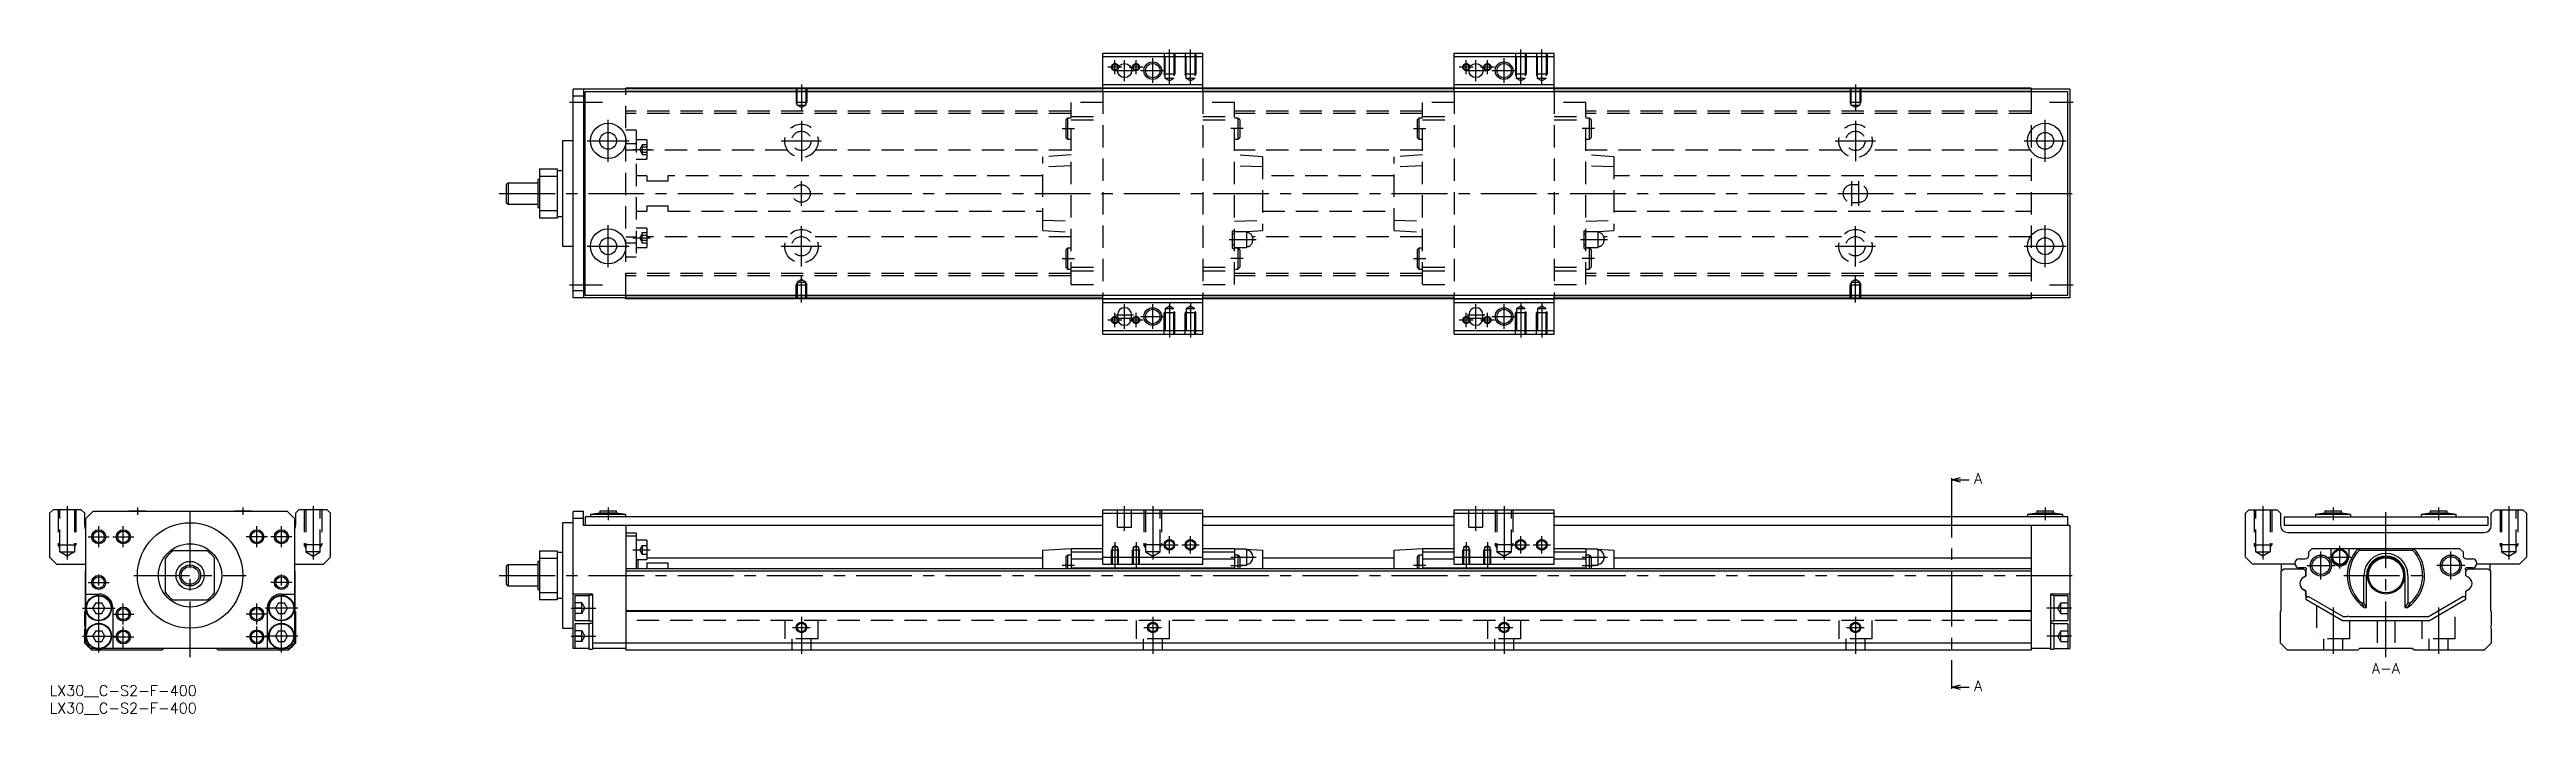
# Model space of a CAD drawing. Extents: x 0 to 705, y -8 to 181.
import ezdxf

# ---------------------------------------------------------------- set-up
doc = ezdxf.new("R2010")
doc.units = 0
doc.header["$LTSCALE"] = 0.5
doc.linetypes.add('CENTER', pattern=[50.8, 31.75, -6.35, 6.35, -6.35])
doc.linetypes.add('DASHED', pattern=[19.05, 12.7, -6.35])
for name, color, linetype in [('MSM_CENTER', 1, 'CENTER'), ('MSM_CONTINUOUS', 7, 'CONTINUOUS'), ('MSM_DASHED', 4, 'DASHED'), ('MSM_NARROW', 5, 'CONTINUOUS'), ('MSM_PART_NUMBER', 7, 'CONTINUOUS')]:
    doc.layers.add(name, color=color, linetype=linetype)
doc.styles.get("Standard").update_dxf_attribs({"font": 'txt.shx', "height": 3, "bigfont": 'bigfont.shx'})

# ---------------------------------------------------------------- blocks, each defined once
blk = doc.blocks.new('*U2')
at = {"layer": 'MSM_PART_NUMBER'}
blk.add_text('LX30__C-S2-F-400', height=3, dxfattribs=at).set_placement((0, -3))
blk = doc.blocks.new('*U3')
at = {"layer": 'MSM_PART_NUMBER'}
blk.add_text('LX30__C-S2-F-400', height=3, dxfattribs=at).set_placement((0, -8))

msp = doc.modelspace()

# ---------------------------------------------------------------- linework, layer by layer
at = {"layer": 'MSM_CENTER'}
for p, q in [((303.25, 174), (303.25, 178)), ((306, 172), (306, 178)), ((309.25, 174), (309.25, 178)), ((314, 171.5), (314, 178.5)), ((318.75, 171.09), (318.75, 181)), ((324.75, 171.09), (324.75, 181)), ((403.25, 174), (403.25, 178)), ((406, 172), (406, 178)), ((409.25, 174), (409.25, 178)), ((414, 171.5), (414, 178.5)), ((418.75, 171.09), (418.75, 181)), ((424.75, 171.09), (424.75, 181)), ((214, 171), (214, 163.49)), ((305.25, 176), (301.25, 176)), ((303, 175), (309, 175)), ((311.25, 176), (307.25, 176)), ((310.5, 175), (317.5, 175)), ((405.25, 176), (401.25, 176)), ((403, 175), (409, 175)), ((411.25, 176), (407.25, 176)), ((410.5, 175), (417.5, 175)), ((514, 171), (514, 163.49)), ((148, 166), (157.4, 166)), ((569.25, 166), (576, 166)), ((159, 149), (159, 161)), ((214, 160.75), (214, 149.25)), ((288.25, 158.5), (291.75, 158.5)), ((339.75, 158.5), (336.25, 158.5)), ((388.25, 158.5), (391.75, 158.5)), ((439.75, 158.5), (436.25, 158.5)), ((514, 160.75), (514, 149.25)), ((568, 149), (568, 161)), ((153, 155), (165, 155)), ((166, 152.55), (171, 152.55)), ((208.25, 155), (219.75, 155)), ((508.25, 155), (519.75, 155)), ((562, 155), (574, 155)), ((214, 136.5), (214, 143.5)), ((513, 136.5), (513, 143.5)), ((515, 136.5), (515, 143.5)), ((128, 140), (577, 140)), ((159, 119), (159, 131)), ((166, 127.44), (171, 127.44)), ((214, 119.25), (214, 130.75)), ((514, 119.25), (514, 130.75)), ((568, 119), (568, 131)), ((153, 125), (165, 125)), ((208.25, 125), (219.75, 125)), ((288.25, 121.5), (291.75, 121.5)), ((335.75, 126.9), (343.45, 126.9)), ((339.75, 121.5), (336.25, 121.5)), ((388.25, 121.5), (391.75, 121.5)), ((435.75, 126.9), (443.45, 126.9)), ((439.75, 121.5), (436.25, 121.5)), ((508.25, 125), (519.75, 125)), ((562, 125), (574, 125)), ((148, 114), (157.4, 114)), ((214, 109), (214, 116.51)), ((514, 109), (514, 116.51)), ((569.25, 114), (576, 114)), ((303.25, 102), (303.25, 106)), ((306, 101.5), (306, 108.5)), ((309.25, 102), (309.25, 106)), ((314, 101.5), (314, 108.5)), ((318.75, 108.91), (318.75, 99)), ((324.75, 108.91), (324.75, 99)), ((403.25, 102), (403.25, 106)), ((406, 101.5), (406, 108.5)), ((409.25, 102), (409.25, 106)), ((414, 101.5), (414, 108.5)), ((418.75, 108.91), (418.75, 99)), ((424.75, 108.91), (424.75, 99)), ((305.25, 104), (301.25, 104)), ((303.5, 105.5), (308.5, 105.5)), ((303.5, 104.5), (308.5, 104.5)), ((311.25, 104), (307.25, 104)), ((310.5, 105), (317.5, 105)), ((405.25, 104), (401.25, 104)), ((403.5, 105.5), (408.5, 105.5)), ((403.5, 104.5), (408.5, 104.5)), ((411.25, 104), (407.25, 104)), ((410.5, 105), (417.5, 105)), ((541.37, 58), (541.37, 0)), ((5, 51), (5, 35.81)), ((25, 50.6), (25, 48.5)), ((40, 8), (40, 51.5)), ((55, 50.6), (55, 48.5)), ((75, 51), (75, 35.81)), ((159, 50.6), (159, 47)), ((306, 44), (306, 51)), ((314, 51), (314, 35.81)), ((406, 44), (406, 51)), ((414, 51), (414, 35.81)), ((568, 50.6), (568, 47)), ((630, 51), (630, 35.81)), ((650, 50.6), (650, 47)), ((665, 8), (665, 51.5)), ((680, 50.6), (680, 47)), ((700, 51), (700, 35.81)), ((14, 39.3), (14, 45.3)), ((21, 39.3), (21, 45.3)), ((59, 39.3), (59, 45.3)), ((66, 39.3), (66, 45.3)), ((318.75, 37.5), (318.75, 42.5)), ((324.75, 37.5), (324.75, 42.5)), ((418.75, 37.5), (418.75, 42.5)), ((424.75, 37.5), (424.75, 42.5)), ((11, 42.3), (17, 42.3)), ((18, 42.3), (24, 42.3)), ((62, 42.3), (56, 42.3)), ((69, 42.3), (63, 42.3)), ((166, 38.55), (171, 38.55)), ((303.25, 40.76), (303.25, 33.5)), ((309.25, 40.76), (309.25, 33.5)), ((316.25, 40), (321.25, 40)), ((322.25, 40), (327.25, 40)), ((336.25, 36.5), (343.45, 36.5)), ((403.25, 40.76), (403.25, 33.5)), ((409.25, 40.76), (409.25, 33.5)), ((416.25, 40), (421.25, 40)), ((422.25, 40), (427.25, 40)), ((436.25, 36.5), (443.45, 36.5)), ((646.5, 30.1), (646.5, 38.1)), ((648.65, 36.5), (655.15, 36.5)), ((651.9, 33.25), (651.9, 39.75)), ((683.5, 30.1), (683.5, 38.1)), ((11, 29.3), (17, 29.3)), ((14, 9.35), (14, 32.3)), ((24, 31.3), (56, 31.3)), ((69, 29.3), (63, 29.3)), ((66, 9.35), (66, 32.3)), ((128, 31.3), (577, 31.3)), ((291.75, 34.1), (288.25, 34.1)), ((336.25, 34.1), (339.75, 34.1)), ((391.75, 34.1), (388.25, 34.1)), ((436.25, 34.1), (439.75, 34.1)), ((642.5, 34.1), (650.5, 34.1)), ((653, 31.3), (677, 31.3)), ((687.5, 34.1), (679.5, 34.1)), ((9.35, 22), (18.65, 22)), ((21, 17.3), (21, 23.3)), ((59, 17.3), (59, 23.3)), ((70.65, 22), (61.35, 22)), ((148.5, 22), (155.5, 22)), ((575.5, 22), (568.5, 22)), ((650, 22.18), (650, 9)), ((680, 22.18), (680, 9)), ((18, 20.3), (24, 20.3)), ((21, 10.8), (21, 16.8)), ((62, 20.3), (56, 20.3)), ((59, 10.8), (59, 16.8)), ((211.5, 16.5), (216.5, 16.5)), ((214, 19.5), (214, 9)), ((311.5, 16.5), (316.5, 16.5)), ((314, 19.5), (314, 9)), ((411.5, 16.5), (416.5, 16.5)), ((414, 19.5), (414, 9)), ((511.5, 16.5), (516.5, 16.5)), ((514, 19.5), (514, 9)), ((9.35, 14), (18.65, 14)), ((18, 13.8), (24, 13.8)), ((62, 13.8), (56, 13.8)), ((70.65, 14), (61.35, 14)), ((148.5, 14), (155.5, 14)), ((575.5, 14), (568.5, 14))]:
    msp.add_line(p, q, dxfattribs=at)
at = {"layer": 'MSM_CONTINUOUS'}
for p, q in [((299.75, 169), (299.75, 180)), ((299.75, 180), (328.25, 180)), ((299.75, 179), (328.25, 179)), ((328.25, 169), (328.25, 180)), ((399.75, 169), (399.75, 180)), ((399.75, 180), (428.25, 180)), ((399.75, 179), (428.25, 179)), ((428.25, 169), (428.25, 180)), ((164, 169.7), (149, 169.7)), ((149, 110.3), (149, 169.7)), ((152, 169.7), (152, 110.3)), ((564, 170), (164, 170)), ((164, 169), (164, 170)), ((299.75, 169.8), (164, 169.8)), ((299.75, 171), (328.25, 171)), ((299.75, 170), (328.25, 170)), ((399.75, 169.8), (328.25, 169.8)), ((399.75, 171), (428.25, 171)), ((399.75, 170), (428.25, 170)), ((564, 169.8), (428.25, 169.8)), ((564, 170), (564, 169)), ((575, 169.7), (564, 169.7)), ((575, 169.7), (575, 110.3)), ((152, 167.7), (149, 167.7)), ((152.5, 111), (152.5, 169)), ((574.5, 169), (152.5, 169)), ((299.75, 169.1), (164, 169.1)), ((399.75, 169.1), (328.25, 169.1)), ((564, 169.1), (428.25, 169.1)), ((574.5, 111), (574.5, 169)), ((146, 155), (146, 125)), ((149, 155), (146, 155)), ((130.5, 143), (130, 142.5)), ((130, 142.5), (130, 137.5)), ((130.5, 143), (130.5, 137)), ((139, 143), (130.5, 143)), ((139, 144), (139, 136)), ((139.5, 144), (139, 144)), ((139.5, 147), (144.5, 147)), ((139.5, 147), (139.5, 133)), ((144.5, 144.82), (139.5, 144.82)), ((144.5, 147), (144.5, 133)), ((146, 146.5), (144.5, 146.5)), ((130, 137.5), (130.5, 137)), ((130.5, 137), (139, 137)), ((139, 136), (139.5, 136)), ((139.5, 135.18), (144.5, 135.18)), ((144.5, 133), (139.5, 133)), ((144.5, 133.5), (146, 133.5)), ((146, 125), (149, 125)), ((152, 112.3), (149, 112.3)), ((164, 110.3), (149, 110.3)), ((574.5, 111), (152.5, 111)), ((164, 110), (164, 111)), ((299.75, 110.9), (164, 110.9)), ((299.75, 110.2), (164, 110.2)), ((564, 110), (164, 110)), ((299.75, 100), (299.75, 111)), ((299.75, 110), (328.25, 110)), ((299.75, 109), (328.25, 109)), ((328.25, 100), (328.25, 111)), ((399.75, 110.9), (328.25, 110.9)), ((399.75, 110.2), (328.25, 110.2)), ((399.75, 100), (399.75, 111)), ((399.75, 110), (428.25, 110)), ((399.75, 109), (428.25, 109)), ((428.25, 100), (428.25, 111)), ((564, 110.9), (428.25, 110.9)), ((564, 110.2), (428.25, 110.2)), ((564, 111), (564, 110)), ((575, 110.3), (564, 110.3)), ((299.75, 101), (328.25, 101)), ((299.75, 100), (328.25, 100)), ((304, 105.5), (304, 104.5)), ((308, 104.5), (308, 105.5)), ((399.75, 101), (428.25, 101)), ((399.75, 100), (428.25, 100)), ((404, 105.5), (404, 104.5)), ((408, 104.5), (408, 105.5)), ((541.37, 58.5), (543.87, 59.17)), ((541.37, 59), (541.37, 58)), ((543.87, 57.83), (541.37, 58.5)), ((541.37, 58.5), (546.38, 58.5)), ((1, 50), (0, 49)), ((9, 50), (1, 50)), ((10, 49), (9, 50)), ((12.3, 49.5), (10.3, 47.5)), ((67.7, 49.5), (12.3, 49.5)), ((22.6, 49.6), (22.6, 49.5)), ((27.4, 49.6), (22.6, 49.6)), ((27.4, 49.5), (27.4, 49.6)), ((52.6, 49.6), (52.6, 49.5)), ((57.4, 49.6), (52.6, 49.6)), ((57.4, 49.5), (57.4, 49.6)), ((69.7, 47.5), (67.7, 49.5)), ((71, 50), (70, 49)), ((79, 50), (71, 50)), ((80, 49), (79, 50)), ((149, 10.5), (149, 49.5)), ((152, 49.5), (149, 49.5)), ((152, 45.5), (152, 49.5)), ((156.6, 49.6), (156.6, 49)), ((161.4, 49.6), (156.6, 49.6)), ((161.4, 49), (161.4, 49.6)), ((299.75, 50), (328.25, 50)), ((299.75, 34.5), (299.75, 50)), ((328.25, 34.5), (328.25, 50)), ((399.75, 50), (428.25, 50)), ((399.75, 34.5), (399.75, 50)), ((428.25, 34.5), (428.25, 50)), ((565.6, 49.6), (565.6, 49)), ((570.4, 49.6), (565.6, 49.6)), ((570.4, 49), (570.4, 49.6)), ((625, 49), (626, 50)), ((626, 50), (634, 50)), ((634, 50), (635, 49)), ((652.4, 49.6), (647.6, 49.6)), ((647.6, 49.6), (647.6, 49)), ((652.4, 49), (652.4, 49.6)), ((682.4, 49.6), (677.6, 49.6)), ((677.6, 49.6), (677.6, 49)), ((682.4, 49), (682.4, 49.6)), ((695, 49), (696, 50)), ((696, 50), (704, 50)), ((704, 50), (705, 49)), ((0, 49), (0, 36.5)), ((10, 45.5), (10, 49)), ((10.3, 12), (10.3, 47.5)), ((69.7, 47.5), (69.7, 12)), ((70, 49), (70, 45.5)), ((80, 36.5), (80, 49)), ((149, 46.3), (146, 46.3)), ((146, 46.3), (146, 16.3)), ((152, 47.5), (149, 47.5)), ((299.75, 45.5), (152, 45.5)), ((152.5, 48), (152.5, 45.5)), ((299.75, 48), (152.5, 48)), ((156.6, 49), (154, 48.6)), ((154, 48.6), (154, 48)), ((164, 48.6), (154, 48.6)), ((161.4, 49), (156.6, 49)), ((164, 48.6), (161.4, 49)), ((164, 48), (164, 48.6)), ((164, 45.5), (164, 10)), ((167, 43.3), (164, 43.3)), ((167, 42.45), (164, 42.45)), ((167, 43.3), (167, 33.2)), ((299.75, 49), (328.25, 49)), ((399.75, 48), (328.25, 48)), ((399.75, 45.5), (328.25, 45.5)), ((399.75, 49), (428.25, 49)), ((574.5, 48), (428.25, 48)), ((575, 45.5), (428.25, 45.5)), ((565.6, 49), (563, 48.6)), ((563, 48.6), (563, 48)), ((573, 48.6), (563, 48.6)), ((564, 45.5), (564, 10)), ((570.4, 49), (565.6, 49)), ((573, 48.6), (570.4, 49)), ((573, 48), (573, 48.6)), ((574.5, 45.5), (574.5, 48)), ((575, 45.5), (575, 10.5)), ((625, 36.5), (625, 49)), ((635, 49), (635, 45.5)), ((636, 48), (694, 48)), ((636, 48), (636, 45.5)), ((694, 45.5), (636, 45.5)), ((637, 43.5), (693, 43.5)), ((647.6, 49), (645, 48.6)), ((655, 48.6), (645, 48.6)), ((645, 48.6), (645, 48)), ((652.4, 49), (647.6, 49)), ((655, 48.6), (652.4, 49)), ((655, 48), (655, 48.6)), ((677.6, 49), (675, 48.6)), ((685, 48.6), (675, 48.6)), ((675, 48.6), (675, 48)), ((682.4, 49), (677.6, 49)), ((685, 48.6), (682.4, 49)), ((685, 48), (685, 48.6)), ((694, 48), (694, 45.5)), ((695, 45.5), (695, 49)), ((705, 49), (705, 36.5)), ((0, 36.5), (2, 34.5)), ((33, 26.48), (33, 36.12)), ((44.82, 38.3), (35.18, 38.3)), ((47, 26.48), (47, 36.12)), ((78, 34.5), (80, 36.5)), ((139.5, 35.3), (139, 35.3)), ((139, 35.3), (139, 27.3)), ((139.5, 38.3), (144.5, 38.3)), ((139.5, 38.3), (139.5, 24.3)), ((144.5, 36.12), (139.5, 36.12)), ((144.5, 38.3), (144.5, 24.3)), ((146, 37.8), (144.5, 37.8)), ((170, 41.3), (167, 41.3)), ((167, 35.8), (170, 35.8)), ((167.5, 33.2), (167.5, 35.8)), ((170, 41.3), (170, 35.8)), ((170, 36.3), (282.75, 36.3)), ((282.75, 38.5), (290.75, 39)), ((282.75, 33.2), (282.75, 38.5)), ((289.75, 37.1), (289.25, 36.6)), ((289.25, 36.6), (289.25, 33.2)), ((290.75, 37.1), (289.75, 37.1)), ((289.75, 37.1), (289.75, 33.2)), ((290.75, 39), (299.75, 39)), ((290.75, 39), (290.75, 33.2)), ((290.75, 38), (299.75, 38)), ((290.75, 36), (299.75, 36)), ((299.75, 36.5), (328.25, 36.5)), ((328.25, 39), (337.25, 39)), ((328.25, 38), (337.25, 38)), ((328.25, 36), (337.25, 36)), ((337.25, 39), (345.25, 38.5)), ((337.25, 39), (337.25, 33.2)), ((340.7, 38.75), (337.25, 38.75)), ((338.25, 37.1), (337.25, 37.1)), ((338.75, 36.6), (338.25, 37.1)), ((338.25, 37.1), (338.25, 33.2)), ((338.75, 36.6), (338.75, 33.2)), ((340.7, 38.75), (340.7, 34.25)), ((342.45, 36.8), (342.45, 36.2)), ((345.25, 38.5), (345.25, 33.2)), ((345.25, 36.3), (382.75, 36.3)), ((382.75, 38.5), (390.75, 39)), ((382.75, 33.2), (382.75, 38.5)), ((389.75, 37.1), (389.25, 36.6)), ((389.25, 36.6), (389.25, 33.2)), ((390.75, 37.1), (389.75, 37.1)), ((389.75, 37.1), (389.75, 33.2)), ((390.75, 39), (399.75, 39)), ((390.75, 39), (390.75, 33.2)), ((390.75, 38), (399.75, 38)), ((390.75, 36), (399.75, 36)), ((399.75, 36.5), (428.25, 36.5)), ((428.25, 39), (437.25, 39)), ((428.25, 38), (437.25, 38)), ((428.25, 36), (437.25, 36)), ((437.25, 39), (445.25, 38.5)), ((437.25, 39), (437.25, 33.2)), ((440.7, 38.75), (437.25, 38.75)), ((438.25, 37.1), (437.25, 37.1)), ((438.75, 36.6), (438.25, 37.1)), ((438.25, 37.1), (438.25, 33.2)), ((438.75, 36.6), (438.75, 33.2)), ((440.7, 38.75), (440.7, 34.25)), ((442.45, 36.8), (442.45, 36.2)), ((445.25, 38.5), (445.25, 33.2)), ((445.25, 36.3), (564, 36.3)), ((627, 34.5), (625, 36.5)), ((640.35, 36), (642.05, 36)), ((643.05, 38), (644.05, 39)), ((643.05, 37), (643.05, 38)), ((644.05, 39), (685.95, 39)), ((649.4, 36.5), (649.4, 39)), ((654.4, 39), (654.4, 36.5)), ((657.14, 39), (657.4, 38.5)), ((657.4, 38.5), (672.6, 38.5)), ((672.6, 38.5), (672.86, 39)), ((685.95, 39), (686.95, 38)), ((686.95, 38), (686.95, 37)), ((687.95, 36), (689.65, 36)), ((705, 36.5), (703, 34.5)), ((2, 34.5), (10.3, 34.5)), ((10.2, 32.5), (10.3, 32.6)), ((10.2, 21.2), (10.2, 32.5)), ((69.7, 34.5), (78, 34.5)), ((69.7, 32.6), (69.8, 32.5)), ((69.8, 32.5), (69.8, 21.2)), ((130.5, 34.3), (130, 33.8)), ((130, 33.8), (130, 28.8)), ((130, 28.8), (130.5, 28.3)), ((139, 34.3), (130.5, 34.3)), ((130.5, 34.3), (130.5, 28.3)), ((130.5, 28.3), (139, 28.3)), ((564, 33.2), (164, 33.2)), ((564, 32.5), (164, 32.5)), ((170, 34.87), (176, 34.87)), ((170, 34.87), (170, 33.2)), ((176, 34.87), (176, 33.2)), ((290.75, 33.5), (337.25, 33.5)), ((299.75, 34.5), (328.25, 34.5)), ((338.75, 34.25), (340.7, 34.25)), ((390.75, 33.5), (437.25, 33.5)), ((399.75, 34.5), (428.25, 34.5)), ((438.75, 34.25), (440.7, 34.25)), ((639.13, 34.5), (627, 34.5)), ((635.2, 32.5), (635.9, 33.2)), ((635.2, 21.2), (635.2, 32.5)), ((635.3, 32.6), (635.3, 34.5)), ((635.9, 33.2), (641.55, 33.2)), ((641.75, 33.5), (640.35, 33.5)), ((642.25, 31.15), (641.5, 30.72)), ((641.55, 33.2), (642.25, 32.5)), ((641.6, 30.78), (642.25, 31.15)), ((642.2, 32.55), (642.2, 32.7)), ((642.25, 32.5), (642.2, 32.55)), ((642.25, 31.15), (642.25, 32.5)), ((642.25, 32.5), (642.25, 31.15)), ((658.74, 23.45), (658.74, 31.3)), ((659.5, 22.2), (659.5, 31.3)), ((670.5, 22.2), (670.5, 31.3)), ((671.26, 31.3), (671.26, 23.45)), ((687.75, 32.5), (688.45, 33.2)), ((687.75, 31.15), (687.75, 32.5)), ((688.4, 30.78), (687.75, 31.15)), ((687.8, 32.7), (687.8, 32.55)), ((689.65, 33.5), (688.25, 33.5)), ((688.4, 30.78), (688.49, 30.73)), ((688.45, 33.2), (694.1, 33.2)), ((703, 34.5), (690.87, 34.5)), ((694.1, 33.2), (694.8, 32.5)), ((694.7, 32.6), (694.7, 34.5)), ((694.8, 32.5), (694.8, 21.2)), ((10, 21), (10.2, 21.2)), ((10.3, 26), (14, 26)), ((13.13, 23.5), (12.27, 22)), ((12.27, 22), (13.13, 20.5)), ((13.13, 23.5), (14.87, 23.5)), ((15.73, 22), (14.87, 23.5)), ((14.87, 20.5), (15.73, 22)), ((18, 22), (18, 10.5)), ((35.18, 24.3), (44.82, 24.3)), ((62, 10.5), (62, 22)), ((65.13, 23.5), (64.27, 22)), ((64.27, 22), (65.13, 20.5)), ((65.13, 23.5), (66.87, 23.5)), ((66, 26), (69.7, 26)), ((67.73, 22), (66.87, 23.5)), ((66.87, 20.5), (67.73, 22)), ((69.8, 21.2), (70, 21)), ((139, 27.3), (139.5, 27.3)), ((139.5, 26.48), (144.5, 26.48)), ((144.5, 24.3), (139.5, 24.3)), ((144.5, 24.8), (146, 24.8)), ((154.5, 26), (149, 26)), ((153.5, 25.5), (149.5, 25.5)), ((149.5, 25.5), (149.5, 18.5)), ((154.5, 25.65), (153.5, 25.65)), ((153.5, 25.65), (153.5, 18.35)), ((154.5, 26), (154.5, 10.35)), ((564, 21.2), (164, 21.2)), ((575, 26), (569.5, 26)), ((569.5, 26), (569.5, 10.35)), ((570.5, 25.65), (569.5, 25.65)), ((570.5, 25.65), (570.5, 18.35)), ((574.5, 25.5), (570.5, 25.5)), ((574.5, 25.5), (574.5, 18.5)), ((635, 21), (635.2, 21.2)), ((642.25, 26.85), (641.5, 27.28)), ((641.6, 27.22), (642.25, 26.85)), ((642.25, 25.45), (642.25, 26.85)), ((642.25, 26.85), (642.25, 24.5)), ((642.25, 24.5), (652.64, 18.5)), ((643.1, 25.16), (642.7, 25.16)), ((652.91, 19.5), (643.1, 25.16)), ((658.07, 23.45), (658.74, 23.45)), ((659.5, 22.2), (658.74, 23.45)), ((658.82, 22.2), (659.5, 22.2)), ((671.26, 23.45), (670.5, 22.2)), ((670.5, 22.2), (671.18, 22.2)), ((671.26, 23.45), (671.93, 23.45)), ((686.9, 25.16), (677.09, 19.5)), ((677.36, 18.5), (687.75, 24.5)), ((687.3, 25.16), (686.9, 25.16)), ((687.75, 26.85), (688.5, 27.28)), ((687.75, 24.5), (687.75, 26.85)), ((694.8, 21.2), (695, 21)), ((10, 16.9), (10, 21)), ((10, 12), (10, 16.1)), ((13.13, 15.5), (12.27, 14)), ((13.13, 20.5), (14.87, 20.5)), ((13.13, 15.5), (14.87, 15.5)), ((15.73, 14), (14.87, 15.5)), ((65.13, 15.5), (64.27, 14)), ((65.13, 20.5), (66.87, 20.5)), ((65.13, 15.5), (66.87, 15.5)), ((67.73, 14), (66.87, 15.5)), ((70, 21), (70, 12)), ((146, 16.3), (149, 16.3)), ((149.5, 18.5), (153.5, 18.5)), ((153.5, 17.5), (149.5, 17.5)), ((149.5, 17.5), (149.5, 10.5)), ((153.5, 18.35), (154.5, 18.35)), ((154.5, 17.65), (153.5, 17.65)), ((153.5, 17.65), (153.5, 10.35)), ((564, 21), (164, 21)), ((569.5, 18.35), (570.5, 18.35)), ((570.5, 17.65), (569.5, 17.65)), ((570.5, 18.5), (574.5, 18.5)), ((570.5, 17.65), (570.5, 10.35)), ((574.5, 17.5), (570.5, 17.5)), ((574.5, 17.5), (574.5, 10.5)), ((635, 12), (635, 21)), ((652.64, 18.5), (677.36, 18.5)), ((653.85, 19.5), (652.91, 19.5)), ((677.09, 19.5), (654.65, 19.5)), ((695, 21), (695, 16.9)), ((695, 16.1), (695, 12)), ((12, 10), (10, 12)), ((11.8, 10.5), (10.3, 12)), ((12.96, 10.5), (11.8, 10.5)), ((32, 10), (12, 10)), ((12.27, 14), (13.13, 12.5)), ((13.13, 12.5), (14.87, 12.5)), ((14.87, 12.5), (15.73, 14)), ((64.96, 10.5), (15.04, 10.5)), ((32.5, 10.5), (32, 10)), ((48, 10), (47.5, 10.5)), ((68, 10), (48, 10)), ((64.27, 14), (65.13, 12.5)), ((65.13, 12.5), (66.87, 12.5)), ((66.87, 12.5), (67.73, 14)), ((68.2, 10.5), (67.04, 10.5)), ((70, 12), (68, 10)), ((69.7, 12), (68.2, 10.5)), ((153.5, 10.5), (149, 10.5)), ((153.5, 10.35), (154.5, 10.35)), ((564, 12), (154.5, 12)), ((164, 10.5), (154.5, 10.5)), ((564, 10), (164, 10)), ((569.5, 10.5), (564, 10.5)), ((569.5, 10.35), (570.5, 10.35)), ((570.5, 10.5), (575, 10.5)), ((637, 10), (635, 12)), ((657, 10), (637, 10)), ((657.5, 10.5), (657, 10)), ((672.5, 10.5), (657.5, 10.5)), ((673, 10), (672.5, 10.5)), ((693, 10), (673, 10)), ((695, 12), (693, 10)), ((541.37, -0.5), (543.87, 0.17)), ((541.37, 0), (541.37, -1)), ((543.87, -1.17), (541.37, -0.5)), ((541.37, -0.5), (546.38, -0.5))]:
    msp.add_line(p, q, dxfattribs=at)
for centre, radius in [((306, 175), 2), ((314, 175), 2.07), ((406, 175), 2), ((414, 175), 2.07), ((159, 155), 5), ((159, 155), 2.4), ((568, 155), 5), ((568, 155), 2.4), ((159, 125), 5), ((159, 125), 2.4), ((568, 125), 5), ((568, 125), 2.4), ((314, 105), 2.07), ((414, 105), 2.07), ((14, 42.3), 1.62), ((21, 42.3), 1.62), ((40, 31.3), 15), ((59, 42.3), 1.62), ((66, 42.3), 1.62), ((40, 31.3), 9), ((40, 31.3), 4), ((318.75, 40), 1.23), ((324.75, 40), 1.23), ((418.75, 40), 1.23), ((424.75, 40), 1.23), ((646.5, 34.1), 3), ((646.5, 34.1), 2.5), ((651.9, 36.5), 2.25), ((651.9, 36.5), 2.05), ((665, 31.3), 5.3), ((665, 31.3), 5), ((683.5, 34.1), 3), ((683.5, 34.1), 2.5), ((14, 29.3), 1.62), ((40, 31.3), 3), ((40, 31.3), 2.5), ((66, 29.3), 1.62), ((14, 22), 3.65), ((14, 22), 3.5), ((21, 20.3), 1.62), ((59, 20.3), 1.62), ((66, 22), 3.65), ((66, 22), 3.5), ((14, 14), 3.65), ((14, 14), 3.5), ((21, 13.8), 1.62), ((59, 13.8), 1.62), ((66, 14), 3.65), ((66, 14), 3.5), ((214, 16.5), 1.23), ((314, 16.5), 1.23), ((414, 16.5), 1.23), ((514, 16.5), 1.23)]:
    msp.add_circle(centre, radius, dxfattribs=at)
for centre, radius, start, end in [((306, 105.5), 2, 0, 180), ((406, 105.5), 2, 0, 180), ((306, 104.5), 2, 180, 0), ((406, 104.5), 2, 180, 0), ((12, 45.5), 2, 180, 211.78833), ((68, 45.5), 2, 328.21167, 0), ((637, 45.5), 2, 180, 270), ((693, 45.5), 2, 270, 0), ((40, 31.3), 8.5, 124.56032, 145.43968), ((40, 31.3), 8.5, 34.56032, 55.43968), ((340.7, 36.8), 1.75, 0, 90), ((340.7, 36.2), 1.75, 270, 0), ((440.7, 36.8), 1.75, 0, 90), ((440.7, 36.2), 1.75, 270, 0), ((640.35, 34.75), 1.25, 90, 270), ((642.05, 37), 1, 270, 0), ((651.9, 36.5), 2.5, 180, 0), ((665, 31.3), 11, 135.573, 235.81959), ((665, 31.3), 10.47, 136.57129, 228.55525), ((665, 31.3), 6.26, 0, 180), ((665, 31.3), 5.5, 0, 180), ((665, 31.3), 11, 304.18041, 44.427), ((665, 31.3), 10.47, 311.44475, 43.42871), ((687.95, 37), 1, 180, 270), ((689.65, 34.75), 1.25, 270, 90), ((642.65, 28.85), 2.2, 121.45533, 176.01903), ((642.65, 29.15), 2.2, 183.98097, 238.54467), ((642.65, 29.15), 2.2, 183.98097, 241.45517), ((642.65, 28.85), 2.2, 121.38869, 134.53306), ((641.75, 32.5), 1, 41.23398, 90), ((642.7, 32.7), 0.5, 113.32535, 180), ((688.25, 32.5), 1, 90, 138.76602), ((687.3, 32.7), 0.5, 0, 66.67465), ((687.35, 28.85), 2.2, 3.98097, 61.45517), ((687.35, 29.15), 2.2, 301.45533, 356.01903), ((14, 22), 4, 0, 90), ((40, 31.3), 8.5, 214.56032, 235.43968), ((40, 31.3), 8.5, 304.56032, 325.43968), ((66, 22), 4, 90, 180), ((642.7, 25.66), 0.5, 205.84193, 270), ((666, 27.35), 8.83, 206.14749, 215.62533), ((664, 27.35), 8.84, 324.37545, 333.85173), ((687.3, 25.66), 0.5, 270, 334.15807), ((9.7, 16.5), 0.5, 306.8699, 53.1301), ((654.25, 19.2), 0.5, 36.8699, 143.1301), ((695.3, 16.5), 0.5, 126.8699, 233.1301), ((12.3, 12.5), 2, 216.8699, 233.1301), ((67.7, 12.5), 2, 306.8699, 323.1301)]:
    msp.add_arc(centre, radius, start, end, dxfattribs=at)
at = {"layer": 'MSM_DASHED'}
for p, q in [((317.25, 180), (317.25, 174)), ((317.52, 172.8), (317.52, 180)), ((319.98, 180), (319.98, 172.8)), ((320.25, 180), (320.25, 174)), ((323.25, 180), (323.25, 174)), ((323.52, 172.8), (323.52, 180)), ((325.98, 180), (325.98, 172.8)), ((326.25, 180), (326.25, 174)), ((417.25, 180), (417.25, 174)), ((417.52, 172.8), (417.52, 180)), ((419.98, 180), (419.98, 172.8)), ((420.25, 180), (420.25, 174)), ((423.25, 180), (423.25, 174)), ((423.52, 172.8), (423.52, 180)), ((425.98, 180), (425.98, 172.8)), ((426.25, 180), (426.25, 174)), ((212.5, 170), (212.5, 166)), ((212.77, 165.2), (212.77, 170)), ((215.23, 170), (215.23, 165.2)), ((215.5, 170), (215.5, 166)), ((320.25, 174), (317.25, 174)), ((317.52, 173.53), (317.25, 174)), ((319.98, 172.8), (317.52, 172.8)), ((318.75, 172.09), (317.52, 172.8)), ((319.98, 172.8), (318.75, 172.09)), ((319.98, 173.53), (320.25, 174)), ((326.25, 174), (323.25, 174)), ((323.52, 173.53), (323.25, 174)), ((325.98, 172.8), (323.52, 172.8)), ((324.75, 172.09), (323.52, 172.8)), ((325.98, 172.8), (324.75, 172.09)), ((325.98, 173.53), (326.25, 174)), ((420.25, 174), (417.25, 174)), ((417.52, 173.53), (417.25, 174)), ((419.98, 172.8), (417.52, 172.8)), ((418.75, 172.09), (417.52, 172.8)), ((419.98, 172.8), (418.75, 172.09)), ((419.98, 173.53), (420.25, 174)), ((426.25, 174), (423.25, 174)), ((423.52, 173.53), (423.25, 174)), ((425.98, 172.8), (423.52, 172.8)), ((424.75, 172.09), (423.52, 172.8)), ((425.98, 172.8), (424.75, 172.09)), ((425.98, 173.53), (426.25, 174)), ((512.5, 170), (512.5, 166)), ((512.77, 165.2), (512.77, 170)), ((515.23, 170), (515.23, 165.2)), ((515.5, 170), (515.5, 166)), ((164, 111), (164, 169)), ((290.75, 163.45), (164, 163.45)), ((290.75, 162.75), (164, 162.75)), ((212.77, 165.53), (212.5, 166)), ((212.5, 166), (215.5, 166)), ((212.77, 165.2), (215.23, 165.2)), ((214, 164.49), (212.77, 165.2)), ((215.23, 165.2), (214, 164.49)), ((215.23, 165.53), (215.5, 166)), ((299.75, 165.9), (290.75, 165.9)), ((290.75, 114.1), (290.75, 165.9)), ((299.75, 169), (299.75, 111)), ((328.25, 169), (328.25, 111)), ((337.25, 165.9), (328.25, 165.9)), ((337.25, 114.1), (337.25, 165.9)), ((390.75, 163.45), (337.25, 163.45)), ((390.75, 162.75), (337.25, 162.75)), ((399.75, 165.9), (390.75, 165.9)), ((390.75, 114.1), (390.75, 165.9)), ((399.75, 169), (399.75, 111)), ((428.25, 169), (428.25, 111)), ((437.25, 165.9), (428.25, 165.9)), ((437.25, 114.1), (437.25, 165.9)), ((564, 163.45), (437.25, 163.45)), ((564, 162.75), (437.25, 162.75)), ((512.77, 165.53), (512.5, 166)), ((512.5, 166), (515.5, 166)), ((512.77, 165.2), (515.23, 165.2)), ((514, 164.49), (512.77, 165.2)), ((515.23, 165.2), (514, 164.49)), ((515.23, 165.53), (515.5, 166)), ((564, 169), (564, 111)), ((167, 158), (164, 158)), ((167, 158), (167, 122)), ((170, 155.3), (167, 155.3)), ((170, 155.3), (170, 149.8)), ((289.75, 161.5), (289.25, 161)), ((289.25, 161), (289.25, 156)), ((289.25, 156), (289.75, 155.5)), ((289.75, 161.5), (289.75, 155.5)), ((290.75, 161.5), (289.75, 161.5)), ((289.75, 155.5), (290.75, 155.5)), ((290.75, 161.95), (299.75, 161.95)), ((290.75, 160.95), (299.75, 160.95)), ((328.25, 161.95), (337.25, 161.95)), ((328.25, 160.95), (337.25, 160.95)), ((338.25, 161.5), (337.25, 161.5)), ((337.25, 155.5), (338.25, 155.5)), ((338.25, 161.5), (338.25, 155.5)), ((338.75, 161), (338.25, 161.5)), ((338.25, 155.5), (338.75, 156)), ((338.75, 161), (338.75, 156)), ((389.75, 161.5), (389.25, 161)), ((389.25, 161), (389.25, 156)), ((389.25, 156), (389.75, 155.5)), ((389.75, 161.5), (389.75, 155.5)), ((390.75, 161.5), (389.75, 161.5)), ((389.75, 155.5), (390.75, 155.5)), ((390.75, 161.95), (399.75, 161.95)), ((390.75, 160.95), (399.75, 160.95)), ((428.25, 161.95), (437.25, 161.95)), ((428.25, 160.95), (437.25, 160.95)), ((438.25, 161.5), (437.25, 161.5)), ((437.25, 155.5), (438.25, 155.5)), ((438.25, 161.5), (438.25, 155.5)), ((438.75, 161), (438.25, 161.5)), ((438.25, 155.5), (438.75, 156)), ((438.75, 161), (438.75, 156)), ((167, 154.13), (164, 154.13)), ((167, 152.38), (164, 152.38)), ((167, 149.8), (170, 149.8)), ((168.7, 153.8), (167.98, 152.55)), ((168.7, 151.3), (167.98, 152.55)), ((168.7, 154), (170, 154)), ((168.7, 154), (168.7, 151.11)), ((168.7, 153.28), (170, 153.28)), ((168.7, 151.83), (170, 151.83)), ((168.7, 151.11), (170, 151.11)), ((210.05, 152.36), (170, 152.36)), ((290.75, 152.36), (217.95, 152.36)), ((290.75, 151), (282.75, 150.47)), ((282.75, 129.53), (282.75, 150.47)), ((390.75, 152.36), (337.25, 152.36)), ((345.25, 150.47), (337.25, 151)), ((345.25, 150.47), (345.25, 129.53)), ((390.75, 151), (382.75, 150.47)), ((382.75, 129.53), (382.75, 150.47)), ((510.05, 152.36), (437.25, 152.36)), ((445.25, 150.47), (437.25, 151)), ((445.25, 150.47), (445.25, 129.53)), ((564, 152.36), (517.95, 152.36)), ((170, 145), (167, 145)), ((170, 145), (170, 143.5)), ((176, 143.5), (170, 143.5)), ((176, 145), (176, 143.5)), ((282.75, 145), (176, 145)), ((290.75, 147.86), (282.75, 147.6)), ((345.25, 147.6), (337.25, 147.86)), ((382.75, 145), (345.25, 145)), ((390.75, 147.86), (382.75, 147.6)), ((445.25, 147.6), (437.25, 147.86)), ((564, 145), (445.25, 145)), ((515, 142.5), (513, 142.5)), ((167, 135), (170, 135)), ((170, 136.5), (176, 136.5)), ((170, 136.5), (170, 135)), ((176, 136.5), (176, 135)), ((176, 135), (282.75, 135)), ((345.25, 135), (382.75, 135)), ((445.25, 135), (564, 135)), ((513, 137.5), (515, 137.5)), ((167, 127.62), (164, 127.62)), ((170, 130.19), (167, 130.19)), ((168.7, 128.69), (167.98, 127.44)), ((168.7, 126.19), (167.98, 127.44)), ((168.7, 128.89), (170, 128.89)), ((168.7, 126), (168.7, 128.89)), ((168.7, 128.17), (170, 128.17)), ((170, 130.19), (170, 124.69)), ((210.05, 127.64), (170, 127.64)), ((290.75, 127.64), (217.95, 127.64)), ((282.75, 132.4), (290.75, 132.14)), ((282.75, 129.53), (290.75, 129)), ((336.75, 129.4), (337.25, 129.4)), ((336.75, 124.4), (336.75, 129.4)), ((337.25, 128.4), (336.75, 128.4)), ((337.25, 132.14), (345.25, 132.4)), ((340.7, 129.15), (337.25, 129.15)), ((339.51, 129.15), (345.25, 129.53)), ((340.7, 129.15), (340.7, 124.65)), ((390.75, 127.64), (342.39, 127.64)), ((342.45, 127.2), (342.45, 126.6)), ((382.75, 132.4), (390.75, 132.14)), ((382.75, 129.53), (390.75, 129)), ((436.75, 129.4), (437.25, 129.4)), ((436.75, 124.4), (436.75, 129.4)), ((437.25, 128.4), (436.75, 128.4)), ((437.25, 132.14), (445.25, 132.4)), ((440.7, 129.15), (437.25, 129.15)), ((439.51, 129.15), (445.25, 129.53)), ((440.7, 129.15), (440.7, 124.65)), ((510.05, 127.64), (442.39, 127.64)), ((442.45, 127.2), (442.45, 126.6)), ((564, 127.64), (517.95, 127.64)), ((167, 125.87), (164, 125.87)), ((164, 122), (167, 122)), ((167, 124.69), (170, 124.69)), ((168.7, 126.72), (170, 126.72)), ((168.7, 126), (170, 126)), ((289.75, 124.5), (289.25, 124)), ((289.25, 124), (289.25, 119)), ((289.75, 124.5), (289.75, 118.5)), ((290.75, 124.5), (289.75, 124.5)), ((336.75, 125.4), (337.25, 125.4)), ((336.75, 124.4), (337.25, 124.4)), ((337.25, 124.65), (340.7, 124.65)), ((338.25, 124.5), (337.25, 124.5)), ((338.75, 124), (338.25, 124.5)), ((338.25, 124.5), (338.25, 118.5)), ((338.75, 124), (338.75, 119)), ((389.75, 124.5), (389.25, 124)), ((389.25, 124), (389.25, 119)), ((389.75, 124.5), (389.75, 118.5)), ((390.75, 124.5), (389.75, 124.5)), ((436.75, 125.4), (437.25, 125.4)), ((436.75, 124.4), (437.25, 124.4)), ((437.25, 124.65), (440.7, 124.65)), ((438.25, 124.5), (437.25, 124.5)), ((438.75, 124), (438.25, 124.5)), ((438.25, 124.5), (438.25, 118.5)), ((438.75, 124), (438.75, 119)), ((290.75, 117.25), (164, 117.25)), ((290.75, 116.55), (164, 116.55)), ((212.77, 114.47), (212.5, 114)), ((212.5, 110), (212.5, 114)), ((212.5, 114), (215.5, 114)), ((214, 115.51), (212.77, 114.8)), ((212.77, 114.8), (212.77, 110)), ((212.77, 114.8), (215.23, 114.8)), ((215.23, 114.8), (214, 115.51)), ((215.23, 110), (215.23, 114.8)), ((215.23, 114.47), (215.5, 114)), ((215.5, 110), (215.5, 114)), ((289.25, 119), (289.75, 118.5)), ((289.75, 118.5), (290.75, 118.5)), ((290.75, 119.05), (299.75, 119.05)), ((290.75, 118.05), (299.75, 118.05)), ((290.75, 114.1), (299.75, 114.1)), ((328.25, 119.05), (337.25, 119.05)), ((328.25, 118.05), (337.25, 118.05)), ((328.25, 114.1), (337.25, 114.1)), ((337.25, 118.5), (338.25, 118.5)), ((390.75, 117.25), (337.25, 117.25)), ((390.75, 116.55), (337.25, 116.55)), ((338.25, 118.5), (338.75, 119)), ((389.25, 119), (389.75, 118.5)), ((389.75, 118.5), (390.75, 118.5)), ((390.75, 119.05), (399.75, 119.05)), ((390.75, 118.05), (399.75, 118.05)), ((390.75, 114.1), (399.75, 114.1)), ((428.25, 119.05), (437.25, 119.05)), ((428.25, 118.05), (437.25, 118.05)), ((428.25, 114.1), (437.25, 114.1)), ((437.25, 118.5), (438.25, 118.5)), ((564, 117.25), (437.25, 117.25)), ((564, 116.55), (437.25, 116.55)), ((438.25, 118.5), (438.75, 119)), ((512.77, 114.47), (512.5, 114)), ((512.5, 110), (512.5, 114)), ((512.5, 114), (515.5, 114)), ((514, 115.51), (512.77, 114.8)), ((512.77, 114.8), (512.77, 110)), ((512.77, 114.8), (515.23, 114.8)), ((515.23, 114.8), (514, 115.51)), ((515.23, 110), (515.23, 114.8)), ((515.23, 114.47), (515.5, 114)), ((515.5, 110), (515.5, 114)), ((317.52, 106.47), (317.25, 106)), ((320.25, 106), (317.25, 106)), ((317.25, 100), (317.25, 106)), ((318.75, 107.91), (317.52, 107.2)), ((317.52, 107.2), (317.52, 100)), ((319.98, 107.2), (317.52, 107.2)), ((319.98, 107.2), (318.75, 107.91)), ((319.98, 100), (319.98, 107.2)), ((319.98, 106.47), (320.25, 106)), ((320.25, 100), (320.25, 106)), ((323.52, 106.47), (323.25, 106)), ((326.25, 106), (323.25, 106)), ((323.25, 100), (323.25, 106)), ((324.75, 107.91), (323.52, 107.2)), ((323.52, 107.2), (323.52, 100)), ((325.98, 107.2), (323.52, 107.2)), ((325.98, 107.2), (324.75, 107.91)), ((325.98, 100), (325.98, 107.2)), ((325.98, 106.47), (326.25, 106)), ((326.25, 100), (326.25, 106)), ((417.52, 106.47), (417.25, 106)), ((420.25, 106), (417.25, 106)), ((417.25, 100), (417.25, 106)), ((418.75, 107.91), (417.52, 107.2)), ((417.52, 107.2), (417.52, 100)), ((419.98, 107.2), (417.52, 107.2)), ((419.98, 107.2), (418.75, 107.91)), ((419.98, 100), (419.98, 107.2)), ((419.98, 106.47), (420.25, 106)), ((420.25, 100), (420.25, 106)), ((423.52, 106.47), (423.25, 106)), ((426.25, 106), (423.25, 106)), ((423.25, 100), (423.25, 106)), ((424.75, 107.91), (423.52, 107.2)), ((423.52, 107.2), (423.52, 100)), ((425.98, 107.2), (423.52, 107.2)), ((425.98, 107.2), (424.75, 107.91)), ((425.98, 100), (425.98, 107.2)), ((425.98, 106.47), (426.25, 106)), ((426.25, 100), (426.25, 106)), ((2.5, 50), (2.5, 40)), ((2.93, 38), (2.93, 50)), ((7.07, 50), (7.07, 38)), ((7.5, 50), (7.5, 40)), ((72.5, 50), (72.5, 40)), ((72.93, 50), (72.93, 38)), ((77.07, 38), (77.07, 50)), ((77.5, 50), (77.5, 40)), ((304, 45), (304, 50)), ((308, 45), (308, 50)), ((311.5, 50), (311.5, 40)), ((311.93, 50), (311.93, 38)), ((316.07, 38), (316.07, 50)), ((316.5, 50), (316.5, 40)), ((404, 45), (404, 50)), ((408, 45), (408, 50)), ((411.5, 50), (411.5, 40)), ((411.93, 50), (411.93, 38)), ((416.07, 38), (416.07, 50)), ((416.5, 50), (416.5, 40)), ((627.5, 50), (627.5, 40)), ((627.93, 38), (627.93, 50)), ((632.07, 50), (632.07, 38)), ((632.5, 50), (632.5, 40)), ((697.5, 50), (697.5, 40)), ((697.93, 50), (697.93, 38)), ((702.07, 38), (702.07, 50)), ((702.5, 50), (702.5, 40)), ((304, 45), (308, 45)), ((404, 45), (408, 45)), ((2.5, 40), (7.5, 40)), ((2.93, 39.25), (2.5, 40)), ((5, 36.81), (2.93, 38)), ((2.93, 38), (7.07, 38)), ((7.07, 38), (5, 36.81)), ((7.07, 39.25), (7.5, 40)), ((77.5, 40), (72.5, 40)), ((72.93, 39.25), (72.5, 40)), ((72.93, 38), (75, 36.81)), ((77.07, 38), (72.93, 38)), ((75, 36.81), (77.07, 38)), ((77.07, 39.25), (77.5, 40)), ((168.7, 39.8), (167.98, 38.55)), ((168.7, 37.3), (167.98, 38.55)), ((168.7, 39.8), (170, 39.8)), ((168.7, 39.8), (168.7, 37.3)), ((168.7, 38.55), (170, 38.55)), ((168.7, 37.3), (170, 37.3)), ((302.47, 38.87), (302.25, 38.5)), ((304.25, 38.5), (302.25, 38.5)), ((302.25, 34.5), (302.25, 38.5)), ((303.25, 39.76), (302.47, 39.31)), ((304.03, 39.31), (302.47, 39.31)), ((302.47, 39.31), (302.47, 34.5)), ((304.03, 39.31), (303.25, 39.76)), ((304.03, 34.5), (304.03, 39.31)), ((304.03, 38.87), (304.25, 38.5)), ((304.25, 34.5), (304.25, 38.5)), ((308.47, 38.87), (308.25, 38.5)), ((310.25, 38.5), (308.25, 38.5)), ((308.25, 34.5), (308.25, 38.5)), ((309.25, 39.76), (308.47, 39.31)), ((310.03, 39.31), (308.47, 39.31)), ((308.47, 39.31), (308.47, 34.5)), ((310.03, 39.31), (309.25, 39.76)), ((310.03, 34.5), (310.03, 39.31)), ((310.03, 38.87), (310.25, 38.5)), ((310.25, 34.5), (310.25, 38.5)), ((316.5, 40), (311.5, 40)), ((311.93, 39.25), (311.5, 40)), ((316.07, 38), (311.93, 38)), ((311.93, 38), (314, 36.81)), ((314, 36.81), (316.07, 38)), ((316.07, 39.25), (316.5, 40)), ((402.47, 38.87), (402.25, 38.5)), ((404.25, 38.5), (402.25, 38.5)), ((402.25, 34.5), (402.25, 38.5)), ((403.25, 39.76), (402.47, 39.31)), ((404.03, 39.31), (402.47, 39.31)), ((402.47, 39.31), (402.47, 34.5)), ((404.03, 39.31), (403.25, 39.76)), ((404.03, 34.5), (404.03, 39.31)), ((404.03, 38.87), (404.25, 38.5)), ((404.25, 34.5), (404.25, 38.5)), ((408.47, 38.87), (408.25, 38.5)), ((410.25, 38.5), (408.25, 38.5)), ((408.25, 34.5), (408.25, 38.5)), ((409.25, 39.76), (408.47, 39.31)), ((410.03, 39.31), (408.47, 39.31)), ((408.47, 39.31), (408.47, 34.5)), ((410.03, 39.31), (409.25, 39.76)), ((410.03, 34.5), (410.03, 39.31)), ((410.03, 38.87), (410.25, 38.5)), ((410.25, 34.5), (410.25, 38.5)), ((416.5, 40), (411.5, 40)), ((411.93, 39.25), (411.5, 40)), ((416.07, 38), (411.93, 38)), ((411.93, 38), (414, 36.81)), ((414, 36.81), (416.07, 38)), ((416.07, 39.25), (416.5, 40)), ((627.5, 40), (632.5, 40)), ((627.93, 39.25), (627.5, 40)), ((630, 36.81), (627.93, 38)), ((627.93, 38), (632.07, 38)), ((632.07, 38), (630, 36.81)), ((632.07, 39.25), (632.5, 40)), ((702.5, 40), (697.5, 40)), ((697.93, 39.25), (697.5, 40)), ((697.93, 38), (700, 36.81)), ((702.07, 38), (697.93, 38)), ((700, 36.81), (702.07, 38)), ((702.07, 39.25), (702.5, 40)), ((151.5, 23.5), (149.5, 23.5)), ((151.5, 22), (149.5, 22)), ((151.5, 20.5), (151.5, 23.5)), ((151.5, 23.5), (152.37, 22)), ((151.5, 20.5), (152.37, 22)), ((572.5, 23.5), (571.63, 22)), ((572.5, 20.5), (571.63, 22)), ((572.5, 20.5), (572.5, 23.5)), ((572.5, 23.5), (574.5, 23.5)), ((572.5, 22), (574.5, 22)), ((645.25, 22.77), (645.25, 13.2)), ((684.75, 13.2), (684.75, 22.77)), ((151.5, 20.5), (149.5, 20.5)), ((151.5, 15.5), (149.5, 15.5)), ((151.5, 12.5), (151.5, 15.5)), ((151.5, 15.5), (152.37, 14)), ((564, 18.5), (164, 18.5)), ((209.25, 18.5), (209.25, 13.2)), ((218.75, 13.2), (218.75, 18.5)), ((309.25, 18.5), (309.25, 13.2)), ((318.75, 13.2), (318.75, 18.5)), ((409.25, 18.5), (409.25, 13.2)), ((418.75, 13.2), (418.75, 18.5)), ((509.25, 18.5), (509.25, 13.2)), ((518.75, 13.2), (518.75, 18.5)), ((572.5, 15.5), (571.63, 14)), ((572.5, 20.5), (574.5, 20.5)), ((572.5, 12.5), (572.5, 15.5)), ((572.5, 15.5), (574.5, 15.5)), ((654.75, 13.2), (654.75, 18.5)), ((662.5, 18.5), (662.5, 10.5)), ((667.5, 18.5), (667.5, 10.5)), ((675.25, 18.5), (675.25, 13.2)), ((151.5, 14), (149.5, 14)), ((151.5, 12.5), (149.5, 12.5)), ((151.5, 12.5), (152.37, 14)), ((218.75, 13.2), (209.25, 13.2)), ((211.25, 13.2), (211.25, 10)), ((216.75, 10), (216.75, 13.2)), ((318.75, 13.2), (309.25, 13.2)), ((311.25, 13.2), (311.25, 10)), ((316.75, 10), (316.75, 13.2)), ((418.75, 13.2), (409.25, 13.2)), ((411.25, 13.2), (411.25, 10)), ((416.75, 10), (416.75, 13.2)), ((518.75, 13.2), (509.25, 13.2)), ((511.25, 13.2), (511.25, 10)), ((516.75, 10), (516.75, 13.2)), ((572.5, 12.5), (571.63, 14)), ((572.5, 14), (574.5, 14)), ((572.5, 12.5), (574.5, 12.5)), ((654.75, 13.2), (645.25, 13.2)), ((647.25, 13.2), (647.25, 10)), ((652.75, 10), (652.75, 13.2)), ((684.75, 13.2), (675.25, 13.2)), ((677.25, 13.2), (677.25, 10)), ((682.75, 10), (682.75, 13.2))]:
    msp.add_line(p, q, dxfattribs=at)
for centre, radius in [((303.25, 176), 1), ((303.25, 176), 0.784), ((309.25, 176), 1), ((309.25, 176), 0.784), ((403.25, 176), 1), ((403.25, 176), 0.784), ((409.25, 176), 1), ((409.25, 176), 0.784), ((214, 155), 4.75), ((214, 155), 2.75), ((514, 155), 4.75), ((514, 155), 2.75), ((214, 140), 2.5), ((214, 125), 4.75), ((214, 125), 2.75), ((514, 125), 4.75), ((514, 125), 2.75), ((303.25, 104), 1), ((303.25, 104), 0.784), ((309.25, 104), 1), ((309.25, 104), 0.784), ((403.25, 104), 1), ((403.25, 104), 0.784), ((409.25, 104), 1), ((409.25, 104), 0.784)]:
    msp.add_circle(centre, radius, dxfattribs=at)
for centre, radius, start, end in [((513, 140), 2.5, 90, 270), ((515, 140), 2.5, 270, 90), ((340.7, 127.2), 1.75, 0, 90), ((440.7, 127.2), 1.75, 0, 90), ((340.7, 126.6), 1.75, 270, 0), ((440.7, 126.6), 1.75, 270, 0)]:
    msp.add_arc(centre, radius, start, end, dxfattribs=at)
at = {"layer": 'MSM_NARROW'}
for centre, radius in [((314, 175), 2.5), ((414, 175), 2.5), ((314, 105), 2.5), ((414, 105), 2.5), ((14, 42.3), 2), ((21, 42.3), 2), ((59, 42.3), 2), ((66, 42.3), 2), ((318.75, 40), 1.5), ((324.75, 40), 1.5), ((418.75, 40), 1.5), ((424.75, 40), 1.5), ((14, 29.3), 2), ((66, 29.3), 2), ((21, 20.3), 2), ((59, 20.3), 2), ((21, 13.8), 2), ((59, 13.8), 2), ((214, 16.5), 1.5), ((314, 16.5), 1.5), ((414, 16.5), 1.5), ((514, 16.5), 1.5)]:
    msp.add_circle(centre, radius, dxfattribs=at)

# ---------------------------------------------------------------- block references
at = {"layer": 'MSM_CONTINUOUS'}
for name in ['*U2', '*U3']:
    msp.add_blockref(name, (0, 0), dxfattribs=at)

# ---------------------------------------------------------------- texts
at = {"layer": 'MSM_PART_NUMBER'}
for s, p in [('A', (547.79, 57.37)), ('A', (547.79, -1.63)), ('A-A', (661.01, 3.36))]:
    msp.add_text(s, height=3, dxfattribs=at).set_placement(p)

doc.saveas('drawing.dxf')
